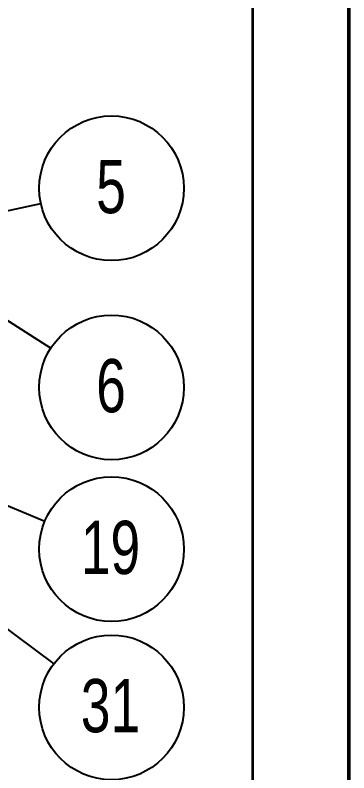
# Model space of a CAD drawing. Header units: millimetres. Extents: x 0 to 279, y 0 to 216.
# Drawn here: x 257.44 to 279.4, y 122.09 to 171.89 of the extents above; entities that cross this region are included whole.
import ezdxf

# ---------------------------------------------------------------- set-up
doc = ezdxf.new("R2010")
doc.units = ezdxf.units.MM
doc.layers.add('DIM', color=1, linetype='Continuous')
doc.layers.add('PAGE_BORDER', color=7, linetype='Continuous')
doc.styles.add('SLDTEXTSTYLE0', font='TXT', dxfattribs={"width": 0.75})
doc.dimstyles.new('SLDDIMSTYLE0', dxfattribs={"dimtxt": 0.18, "dimasz": 3.302, "dimexe": 0, "dimexo": 0.0625, "dimgap": 0, "dimtad": 0, "dimtih": 1, "dimtoh": 1, "dimdec": 0, "dimrnd": 1e-09, "dimzin": 0, "dimdsep": 46, "dimtxsty": 'Standard', "dimsah": 1, "dimcen": 0.09, "dimadec": 0, "dimazin": 0, "dimtfac": 3.302, "dimtdec": 0, "dimtofl": 0, "dimtmove": 0, "dimatfit": 3, "dimfxl": 0, "dimfrac": 2, "dimtolj": 1, "dimtzin": 0, "dimarcsym": 0})

# ---------------------------------------------------------------- blocks, each defined once
blk = doc.blocks.new('SW_NOTE_31')
at = {"layer": 'DIM', "color": 0}
blk.add_circle((4, -2.572), 4.755, dxfattribs=at)
at = {"layer": 'DIM', "color": 0, "insert": (3.965, -0.709), "char_height": 3.5, "attachment_point": 2, "style": 'SLDTEXTSTYLE0'}
blk.add_mtext('6', dxfattribs=at)
blk = doc.blocks.new('SW_NOTE_32')
at = {"layer": 'DIM', "color": 0}
blk.add_circle((4.649, 0.999), 4.755, dxfattribs=at)
at = {"layer": 'DIM', "color": 0, "insert": (4.614, 2.862), "char_height": 3.5, "attachment_point": 2, "style": 'SLDTEXTSTYLE0'}
blk.add_mtext('5', dxfattribs=at)
blk = doc.blocks.new('SW_NOTE_33')
at = {"layer": 'DIM', "color": 0}
blk.add_circle((4.389, -1.829), 4.755, dxfattribs=at)
at = {"layer": 'DIM', "color": 0, "insert": (4.319, 0.034), "char_height": 3.5, "attachment_point": 2, "style": 'SLDTEXTSTYLE0'}
blk.add_mtext('19', dxfattribs=at)
blk = doc.blocks.new('SW_NOTE_34')
at = {"layer": 'DIM', "color": 0}
blk.add_circle((3.806, -2.851), 4.755, dxfattribs=at)
at = {"layer": 'DIM', "color": 0, "insert": (3.736, -0.987), "char_height": 3.5, "attachment_point": 2, "style": 'SLDTEXTSTYLE0'}
blk.add_mtext('31', dxfattribs=at)

msp = doc.modelspace()

# ---------------------------------------------------------------- linework, layer by layer
at = {"color": 7, "linetype": 'Continuous', "lineweight": 50}
msp.add_line((279.4, 0), (279.4, 215.9), dxfattribs=at)
at = {"layer": 'PAGE_BORDER', "lineweight": 35}
msp.add_line((273.05, 209.55), (273.05, 6.35), dxfattribs=at)

# ---------------------------------------------------------------- block references
at = {"layer": 'DIM'}
for name, p in [('SW_NOTE_32', (259.136, 159.507)), ('SW_NOTE_31', (259.785, 149.994)), ('SW_NOTE_33', (259.396, 138.62)), ('SW_NOTE_34', (259.979, 129.244))]:
    msp.add_blockref(name, p, dxfattribs=at)

# ---------------------------------------------------------------- leaders
for points in [[(250.629, 157.68), (259.136, 159.507)], [(247.946, 157.607), (259.785, 149.994)], [(240.137, 146.647), (259.396, 138.62)], [(239.546, 144.548), (259.979, 129.244)]]:
    msp.add_leader(points, dimstyle='SLDDIMSTYLE0', dxfattribs=at)

doc.saveas('drawing.dxf')
